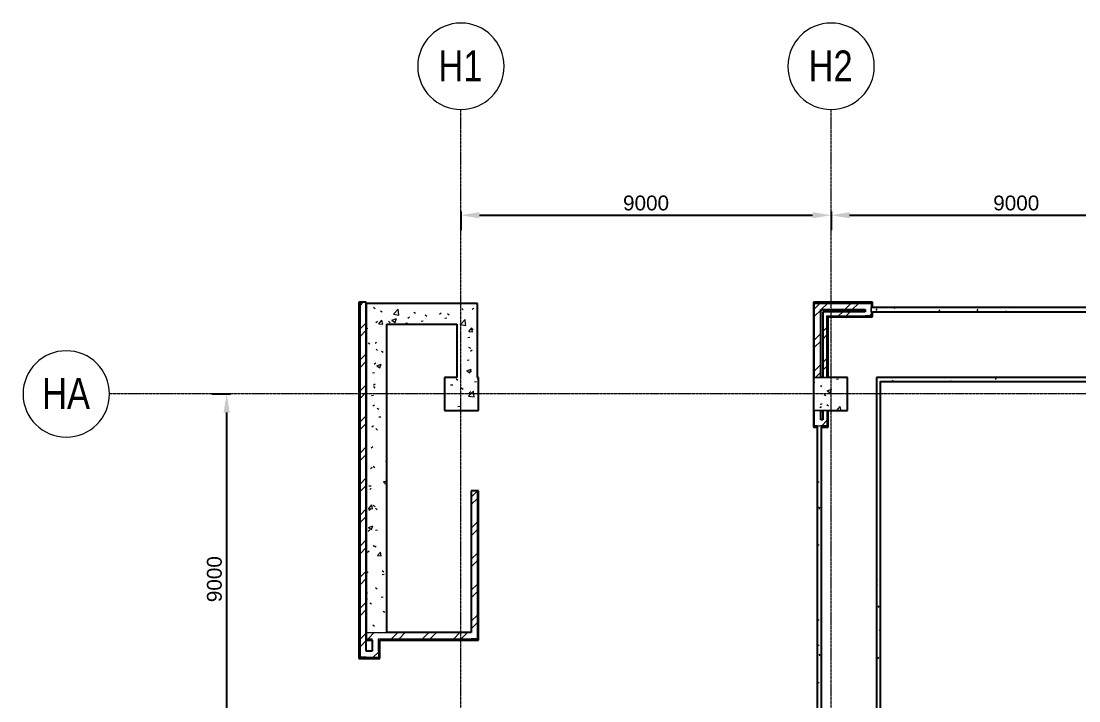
# Model space of a CAD drawing. Header units: inches. Extents: x -83664 to 20107, y -47222 to 19398.
# Drawn here: x -83664 to -57950, y 778 to 17296 of the extents above; entities that cross this region are included whole.
import ezdxf

# ---------------------------------------------------------------- set-up
doc = ezdxf.new("R2010")
doc.units = ezdxf.units.IN
doc.header["$MEASUREMENT"] = 0
doc.linetypes.add('Grid Line', pattern=[22.225, 12.7, -3.175, 3.175, -3.175])
for name, color, linetype, lineweight in [('A-ANNO-DIMS', 7, 'Continuous', 9), ('A-WALL', 7, 'Continuous', 9), ('A-WALL-PATT', 7, 'Continuous', 25), ('S-GRID', 7, 'Continuous', 9), ('S-GRID-IDEN', 7, 'Continuous', 9)]:
    doc.layers.add(name, color=color, linetype=linetype, lineweight=lineweight)
doc.styles.add('Arial_10', font='arial.ttf', dxfattribs={"width": 0.8, "height": 750})
doc.styles.add('Arial_12', font='arial.ttf', dxfattribs={"height": 360})
doc.dimstyles.new('Arc_Length_-_2_5mm_Arial_grey', dxfattribs={"dimscale": 304.8, "dimtxt": 367.293384, "dimasz": 1.476378, "dimexe": 1.181102, "dimexo": 0.738189, "dimgap": 0.369094, "dimtad": 1, "dimdec": 0, "dimzin": 0, "dimdsep": 46, "dimtxsty": 'Arial_12', "dimsah": 1, "dimcen": 0.09, "dimdle": 1.181102, "dimadec": 0, "dimazin": 0, "dimtfac": 1, "dimtdec": 4, "dimtix": 1, "dimtmove": 0, "dimatfit": 3, "dimfxl": 1, "dimtvp": 1, "dimtfill": 1, "dimtolj": 1, "dimtzin": 0, "dimarcsym": 2})
pattern_1 = [(50, (0, 0), (1093.1044, -95.634), [114.3, -1257.3]), (355, (0, 0), (-211.4575, 1146.341), [91.44, -1005.84]), (100.451, (91.1, -8), (881.656, 1050.7), [97.14, -1068.54]), (46.184, (0, 304.8), (1626.475, -252.257), [171.45, -1885.95]), (96.636, (135.5, 283.8), (1424.416, 1484.565), [145.71, -1602.811]), (351.184, (0, 304.8), (1424.43, 1484.551), [137.16, -1508.76]), (21, (152.4, 228.6), (909.6863, -613.591), [114.3, -1257.3]), (326, (152.4, 228.6), (370.812, 1105.129), [91.44, -1005.84]), (71.451, (228.2, 177.5), (1280.503, 491.528), [97.14, -1068.54]), (37.5, (0, 0), (18.5313, 507.3303), [50.292, -943.356, 50.292, -970.788, -1009.65]), (37.5, (0, 0), (18.5313, 507.3303), [-2014.728, 50.292, -959.358]), (7.5, (0, 0), (400.9178, 601.0836), [50.292, -531.876, 50.292, -920.496, -384.81]), (7.5, (0, 0), (400.9178, 601.0836), [-1552.956, 50.292, -334.518]), (327.5, (-339.85, 0), (813.5452, -34.3737), [50.292, -330.708, 50.292, -1138.428, -1577.34]), (327.5, (-339.85, 0), (813.5452, -34.3737), [-1569.72, 50.292, -1527.048]), (317.5, (-492.25, 0), (888.7755, 152.56), [50.292, -445.008, 50.292, -739.14, -1120.14]), (317.5, (-492.25, 0), (888.7755, 152.56), [-1284.732, 50.292, -1069.848])]
pattern_2 = [(45, (0, 0), (-377.1708, 377.1708), []), (45, (0, 571.5), (-377.1708, 377.1708), [])]
pattern_3 = [(0, (0, 0), (1219.2, 304.8), [50.292, -864.108, 50.292, -864.108, -4876.8]), (0, (0, 0), (1219.2, 304.8), [-1828.8, 50.292, -1778.508, 50.292, -864.108, -2133.6]), (0, (0, 0), (1219.2, 304.8), [-4572, 50.292, -559.308, 50.292, -1473.708]), (120, (457.2, 152.4), (-873.56454, 903.4582), [50.292, -864.108, 50.292, -864.108, -4876.8]), (120, (457.2, 152.4), (-873.56454, 903.4582), [-1828.8, 50.292, -1778.508, 50.292, -864.108, -2133.6]), (120, (457.2, 152.4), (-873.56454, 903.4582), [-4572, 50.292, -559.308, 50.292, -1473.708]), (240, (609.6, 762), (-345.63546, -1208.2582), [50.292, -864.108, 50.292, -864.108, -4876.8]), (240, (609.6, 762), (-345.63546, -1208.2582), [-1828.8, 50.292, -1778.508, 50.292, -864.108, -2133.6]), (240, (609.6, 762), (-345.63546, -1208.2582), [-4572, 50.292, -559.308, 50.292, -1473.708])]

# ---------------------------------------------------------------- blocks, each defined once
blk = doc.blocks.new('SMBZ_Hospital Arch Model_2026_01_29_rvt-1-FIRST FLOOR AC CONDITIONING LAYOUT - PART A')
at = {"layer": 'A-WALL-PATT', "lineweight": 9, "true_color": 0xbbbbbb}
h = blk.add_hatch(dxfattribs=at)
h.set_pattern_fill('FP_13', color=9, style=0, pattern_type=2)
h.set_pattern_definition(pattern_3)
h.paths.add_polyline_path([(76034, 100178), (76034, 108838), (76004, 108838), (76004, 100178)])
h = blk.add_hatch(dxfattribs=at)
h.set_pattern_fill('FP_12', color=9, style=0, pattern_type=2)
h.set_pattern_definition(pattern_2)
h.paths.add_polyline_path([(76034, 100208), (76184, 100208), (76184, 108838), (76034, 108838), (76034, 100320)])
h = blk.add_hatch(dxfattribs=at)
h.set_pattern_fill('FP_14', color=9, style=0, pattern_type=2)
h.set_pattern_definition(pattern_1)
h.paths.add_polyline_path([(76684, 100808), (76684, 108808), (76184, 108808), (76184, 100808), (76348, 100808)])
h = blk.add_hatch(dxfattribs=at)
h.set_pattern_fill('FP_14', color=9, style=0, pattern_type=2)
h.set_pattern_definition(pattern_1)
h.paths.add_polyline_path([(78384, 108308), (78884, 108308), (78884, 108808), (76684, 108808), (76684, 108308)])
h = blk.add_hatch(dxfattribs=at)
h.set_pattern_fill('FP_13', color=9, style=0, pattern_type=2)
h.set_pattern_definition(pattern_3)
h.paths.add_polyline_path([(87054, 107008), (87084, 107008), (87084, 108838), (87054, 108838), (87054, 107880)])
h = blk.add_hatch(dxfattribs=at)
h.set_pattern_fill('FP_13', color=9, style=0, pattern_type=2)
h.set_pattern_definition(pattern_3)
h.paths.add_polyline_path([(88459, 108808), (88459, 108838), (87084, 108838), (87084, 108808), (88309, 108808)])
h = blk.add_hatch(dxfattribs=at)
h.set_pattern_fill('FP_12', color=9, style=0, pattern_type=2)
h.set_pattern_definition(pattern_2)
h.paths.add_polyline_path([(87084, 107008), (87234, 107008), (87234, 108808), (87084, 108808), (87084, 107880)])
h = blk.add_hatch(dxfattribs=at)
h.set_pattern_fill('FP_12', color=9, style=0, pattern_type=2)
h.set_pattern_definition(pattern_2)
h.paths.add_polyline_path([(88309, 108658), (88309, 108808), (87234, 108808), (87234, 108658), (87820, 108658)])
h = blk.add_hatch(dxfattribs=at)
h.set_pattern_fill('FP_12', color=9, style=0, pattern_type=2)
h.set_pattern_definition(pattern_2)
h.paths.add_polyline_path([(88309, 108508), (88459, 108508), (88459, 108808), (88309, 108808), (88309, 108510)])
h = blk.add_hatch(dxfattribs=at)
h.set_pattern_fill('FP_12', color=9, style=0, pattern_type=2)
h.set_pattern_definition(pattern_2)
h.paths.add_polyline_path([(87820, 108508), (88309, 108508), (88309, 108608), (87284, 108608), (87284, 108508), (87384, 108508)])
h = blk.add_hatch(dxfattribs=at)
h.set_pattern_fill('FP_13', color=9, style=0, pattern_type=2)
h.set_pattern_definition(pattern_3)
h.paths.add_polyline_path([(88459, 108608), (95509, 108608), (95509, 108708), (88459, 108708)])
h = blk.add_hatch(dxfattribs=at)
h.set_pattern_fill('FP_14', color=9, style=0, pattern_type=2)
h.set_pattern_definition(pattern_1)
h.paths.add_polyline_path([(78884, 107008), (78884, 108308), (78384, 108308), (78384, 107008)])
h = blk.add_hatch(dxfattribs=at)
h.set_pattern_fill('FP_12', color=9, style=0, pattern_type=2)
h.set_pattern_definition(pattern_2)
h.paths.add_polyline_path([(87284, 107008), (87384, 107008), (87384, 108508), (87284, 108508), (87284, 107880)])
h = blk.add_hatch(dxfattribs=at)
h.set_pattern_fill('FP_13', color=9, style=0, pattern_type=2)
h.set_pattern_definition(pattern_3)
h.paths.add_polyline_path([(88459, 108483), (88459, 108508), (87384, 108508), (87384, 108483), (88309, 108483)])
h = blk.add_hatch(dxfattribs=at)
h.set_pattern_fill('FP_13', color=9, style=0, pattern_type=2)
h.set_pattern_definition(pattern_3)
h.paths.add_polyline_path([(87409, 107008), (87409, 108483), (87384, 108483), (87384, 107008)])
h = blk.add_hatch(dxfattribs=at)
h.set_pattern_fill('FP_14', color=9, style=0, pattern_type=2)
h.set_pattern_definition(pattern_1)
h.paths.add_polyline_path([(78084, 106208), (78914, 106208), (78914, 107008), (78084, 107008)])
h = blk.add_hatch(dxfattribs=at)
h.set_pattern_fill('FP_14', color=9, style=0, pattern_type=2)
h.set_pattern_definition(pattern_1)
h.paths.add_polyline_path([(87084, 106208), (87254, 106208), (87254, 107008), (87054, 107008), (87054, 106208)])
h = blk.add_hatch(dxfattribs=at)
h.set_pattern_fill('FP_14', color=9, style=0, pattern_type=2)
h.set_pattern_definition(pattern_1)
h.paths.add_polyline_path([(87284, 106208), (87884, 106208), (87884, 107008), (87254, 107008), (87254, 106208)])
h = blk.add_hatch(dxfattribs=at)
h.set_pattern_fill('FP_13', color=9, style=0, pattern_type=2)
h.set_pattern_definition(pattern_3)
h.paths.add_polyline_path([(88584, 96408), (88684, 96408), (88684, 107008), (88584, 107008), (88584, 96508)])
h = blk.add_hatch(dxfattribs=at)
h.set_pattern_fill('FP_13', color=9, style=0, pattern_type=2)
h.set_pattern_definition(pattern_3)
h.paths.add_polyline_path([(96054, 106908), (96059, 106908), (96059, 107008), (88684, 107008), (88684, 106908), (94940, 106908)])
h = blk.add_hatch(dxfattribs=at)
h.set_pattern_fill('FP_13', color=9, style=0, pattern_type=2)
h.set_pattern_definition(pattern_3)
h.paths.add_polyline_path([(87084, 105803), (87084, 106208), (87054, 106208), (87054, 105803)])
h = blk.add_hatch(dxfattribs=at)
h.set_pattern_fill('FP_12', color=9, style=0, pattern_type=2)
h.set_pattern_definition(pattern_2)
h.paths.add_polyline_path([(87234, 105833), (87234, 106208), (87084, 106208), (87084, 105833), (87148, 105833)])
h = blk.add_hatch(dxfattribs=at)
h.set_pattern_fill('FP_12', color=9, style=0, pattern_type=2)
h.set_pattern_definition(pattern_2)
h.paths.add_polyline_path([(87284, 105983), (87384, 105983), (87384, 106208), (87284, 106208), (87284, 105990)])
h = blk.add_hatch(dxfattribs=at)
h.set_pattern_fill('FP_12', color=9, style=0, pattern_type=2)
h.set_pattern_definition(pattern_2)
h.paths.add_polyline_path([(87384, 105833), (87384, 105983), (87234, 105983), (87234, 105833), (87248, 105833)])
h = blk.add_hatch(dxfattribs=at)
h.set_pattern_fill('FP_13', color=9, style=0, pattern_type=2)
h.set_pattern_definition(pattern_3)
h.paths.add_polyline_path([(87248, 98783), (87248, 105833), (87148, 105833), (87148, 98783)])
h = blk.add_hatch(dxfattribs=at)
h.set_pattern_fill('FP_12', color=9, style=0, pattern_type=2)
h.set_pattern_definition(pattern_2)
h.paths.add_polyline_path([(78884, 100658), (78884, 104258), (78734, 104258), (78734, 100658)])
h = blk.add_hatch(dxfattribs=at)
h.set_pattern_fill('FP_13', color=9, style=0, pattern_type=2)
h.set_pattern_definition(pattern_3)
h.paths.add_polyline_path([(78914, 100628), (78914, 104258), (78884, 104258), (78884, 100628)])
h = blk.add_hatch(dxfattribs=at)
h.set_pattern_fill('FP_12', color=9, style=0, pattern_type=2)
h.set_pattern_definition(pattern_2)
h.paths.add_polyline_path([(78734, 100658), (78734, 100808), (76184, 100808), (76184, 100658), (77535, 100658)])
h = blk.add_hatch(dxfattribs=at)
h.set_pattern_fill('FP_13', color=9, style=0, pattern_type=2)
h.set_pattern_definition(pattern_3)
h.paths.add_polyline_path([(76479, 100628), (78884, 100628), (78884, 100658), (76479, 100658)])
h.paths.add_polyline_path([(76184, 100628), (76329, 100628), (76329, 100658), (76184, 100658)])
h = blk.add_hatch(dxfattribs=at)
h.set_pattern_fill('FP_12', color=9, style=0, pattern_type=2)
h.set_pattern_definition(pattern_2)
h.paths.add_polyline_path([(76329, 100358), (76479, 100358), (76479, 100658), (76329, 100658), (76329, 100628)])
h = blk.add_hatch(dxfattribs=at)
h.set_pattern_fill('FP_13', color=9, style=0, pattern_type=2)
h.set_pattern_definition(pattern_3)
h.paths.add_polyline_path([(76509, 100208), (76509, 100628), (76479, 100628), (76479, 100208)])
h = blk.add_hatch(dxfattribs=at)
h.set_pattern_fill('FP_12', color=9, style=0, pattern_type=2)
h.set_pattern_definition(pattern_2)
h.paths.add_polyline_path([(76184, 100208), (76479, 100208), (76479, 100358), (76184, 100358), (76184, 100320)])
at = {"layer": 'A-WALL', "color": 9, "lineweight": 25, "true_color": 0xbbbbbb}
for p, q in [((76184, 108838), (76004, 108838)), ((76004, 108838), (76004, 100178)), ((76184, 100358), (76184, 108838)), ((76184, 108808), (76184, 100808)), ((76684, 108808), (76184, 108808)), ((78884, 108808), (76684, 108808)), ((78884, 108308), (78884, 108808)), ((87054, 108838), (87054, 107008)), ((87084, 108838), (87054, 108838)), ((87234, 108838), (87084, 108838)), ((88309, 108838), (87234, 108838)), ((88459, 108838), (88309, 108838)), ((88489, 108838), (88459, 108838)), ((88489, 108708), (88489, 108838)), ((87234, 107008), (87234, 108658)), ((87234, 108658), (88309, 108658)), ((88309, 108608), (87284, 108608)), ((87284, 108608), (87284, 108508)), ((88309, 108658), (88309, 108608)), ((95484, 108708), (88489, 108708)), ((88489, 108483), (88489, 108608)), ((88489, 108608), (95484, 108608)), ((76684, 100808), (76684, 108308)), ((76684, 108308), (78384, 108308)), ((78384, 108308), (78384, 107008)), ((78884, 107008), (78884, 108308)), ((87284, 108508), (87284, 108483)), ((87284, 108483), (87284, 107008)), ((87409, 108483), (88309, 108483)), ((87409, 107008), (87409, 108483)), ((88309, 108483), (88459, 108483)), ((88459, 108483), (88489, 108483)), ((78384, 107008), (78084, 107008)), ((78084, 107008), (78084, 106208)), ((78914, 107008), (78884, 107008)), ((78914, 106208), (78914, 107008)), ((87054, 107008), (87054, 106208)), ((87254, 107008), (87234, 107008)), ((87284, 107008), (87254, 107008)), ((87884, 107008), (87409, 107008)), ((87884, 106208), (87884, 107008)), ((88684, 107008), (88584, 107008)), ((88584, 107008), (88584, 98274)), ((96054, 107008), (88684, 107008)), ((88684, 98274), (88684, 106908)), ((88684, 106908), (96054, 106908)), ((78084, 106208), (78914, 106208)), ((87054, 106208), (87054, 105803)), ((87234, 105983), (87234, 106208)), ((87234, 106208), (87254, 106208)), ((87254, 106208), (87284, 106208)), ((87284, 106208), (87284, 105983)), ((87409, 106208), (87884, 106208)), ((87409, 105983), (87409, 106208)), ((87284, 105983), (87234, 105983)), ((87409, 105833), (87409, 105983)), ((87054, 105803), (87084, 105803)), ((87084, 105803), (87148, 105803)), ((87148, 105803), (87148, 98813)), ((87248, 105803), (87409, 105803)), ((87248, 98813), (87248, 105803)), ((87409, 105803), (87409, 105833)), ((78734, 104258), (78734, 100808)), ((78914, 104258), (78734, 104258)), ((78914, 100628), (78914, 104258)), ((76184, 100808), (76184, 100628)), ((78734, 100808), (76684, 100808)), ((76184, 100628), (76329, 100628)), ((76329, 100628), (76329, 100358)), ((76509, 100358), (76509, 100628)), ((76509, 100628), (78734, 100628)), ((78734, 100628), (78884, 100628)), ((78884, 100628), (78914, 100628)), ((76329, 100358), (76184, 100358)), ((76509, 100208), (76509, 100358)), ((76004, 100178), (76034, 100178)), ((76034, 100178), (76184, 100178)), ((76184, 100178), (76509, 100178)), ((76509, 100178), (76509, 100208))]:
    blk.add_line(p, q, dxfattribs=at)
at = {"layer": 'A-WALL', "color": 9, "true_color": 0xbbbbbb}
for p, q in [((76004, 108838), (76184, 108838)), ((76004, 108838), (76004, 100178)), ((76034, 108838), (76034, 100208)), ((76184, 100358), (76184, 108838)), ((76184, 108808), (76184, 100808)), ((76184, 108808), (76684, 108808)), ((78884, 108808), (76684, 108808)), ((78884, 108808), (78884, 108308)), ((87054, 108838), (87054, 107008)), ((87054, 108838), (87234, 108838)), ((87084, 107008), (87084, 108808)), ((87084, 108808), (87234, 108808)), ((88309, 108838), (87234, 108838)), ((87234, 108808), (88309, 108808)), ((88309, 108838), (88489, 108838)), ((88309, 108808), (88459, 108808)), ((88459, 108808), (88459, 108708)), ((88489, 108708), (88489, 108838)), ((87234, 107008), (87234, 108658)), ((87234, 108658), (88309, 108658)), ((88309, 108608), (87284, 108608)), ((87284, 108483), (87284, 108608)), ((88309, 108658), (88309, 108608)), ((88459, 108708), (88459, 108608)), ((88459, 108708), (88489, 108708)), ((88459, 108608), (88459, 108708)), ((88459, 108608), (88459, 108508)), ((88459, 108608), (88489, 108608)), ((95484, 108708), (88489, 108708)), ((88489, 108483), (88489, 108608)), ((88489, 108608), (95484, 108608)), ((76684, 100808), (76684, 108308)), ((76684, 108308), (78384, 108308)), ((78384, 108308), (78384, 107008)), ((78884, 107008), (78884, 108308)), ((87284, 108483), (87284, 107008)), ((87384, 108508), (88309, 108508)), ((87384, 108483), (87384, 108508)), ((87384, 107008), (87384, 108483)), ((87409, 108483), (88309, 108483)), ((87409, 107008), (87409, 108483)), ((88459, 108508), (88309, 108508)), ((88489, 108483), (88309, 108483)), ((78084, 106208), (78084, 107008)), ((78084, 107008), (78384, 107008)), ((78884, 107008), (78914, 107008)), ((78914, 107008), (78914, 106208)), ((87054, 107008), (87084, 107008)), ((87084, 107008), (87054, 107008)), ((87054, 107008), (87054, 106208)), ((87084, 107008), (87234, 107008)), ((87234, 107008), (87084, 107008)), ((87234, 107008), (87254, 107008)), ((87254, 107008), (87284, 107008)), ((87384, 107008), (87284, 107008)), ((87284, 107008), (87384, 107008)), ((87409, 107008), (87384, 107008)), ((87384, 107008), (87409, 107008)), ((87409, 107008), (87884, 107008)), ((87884, 107008), (87884, 106208)), ((88584, 107008), (88684, 107008)), ((88584, 107008), (88584, 98274)), ((96054, 107008), (88684, 107008)), ((88684, 98274), (88684, 106908)), ((88684, 106908), (96054, 106908)), ((78914, 106208), (78084, 106208)), ((87084, 106208), (87054, 106208)), ((87054, 106208), (87054, 105803)), ((87054, 106208), (87084, 106208)), ((87084, 105833), (87084, 106208)), ((87234, 106208), (87084, 106208)), ((87084, 106208), (87234, 106208)), ((87234, 105983), (87234, 106208)), ((87254, 106208), (87234, 106208)), ((87284, 106208), (87254, 106208)), ((87284, 106208), (87384, 106208)), ((87384, 106208), (87284, 106208)), ((87284, 106208), (87284, 105983)), ((87384, 106208), (87409, 106208)), ((87409, 106208), (87384, 106208)), ((87384, 106208), (87384, 105983)), ((87884, 106208), (87409, 106208)), ((87409, 105983), (87409, 106208)), ((87284, 105983), (87234, 105983)), ((87384, 105983), (87384, 105833)), ((87409, 105983), (87409, 105803)), ((87148, 105803), (87054, 105803)), ((87148, 105833), (87084, 105833)), ((87148, 105833), (87234, 105833)), ((87148, 105833), (87148, 105803)), ((87148, 105803), (87148, 98813)), ((87248, 105833), (87234, 105833)), ((87234, 105833), (87248, 105833)), ((87384, 105833), (87248, 105833)), ((87248, 105833), (87248, 105803)), ((87248, 105803), (87409, 105803)), ((87248, 98813), (87248, 105803)), ((78734, 104258), (78734, 100808)), ((78734, 104258), (78914, 104258)), ((78884, 100658), (78884, 104258)), ((78914, 100628), (78914, 104258)), ((76184, 100628), (76184, 100808)), ((76184, 100808), (76684, 100808)), ((78734, 100808), (76684, 100808)), ((76184, 100658), (76329, 100658)), ((76184, 100628), (76329, 100628)), ((76329, 100628), (76329, 100658)), ((76329, 100628), (76329, 100358)), ((76479, 100628), (76479, 100658)), ((76479, 100658), (78734, 100658)), ((76479, 100358), (76479, 100628)), ((76509, 100358), (76509, 100628)), ((76509, 100628), (78734, 100628)), ((78884, 100658), (78734, 100658)), ((78914, 100628), (78734, 100628)), ((76329, 100358), (76184, 100358)), ((76479, 100358), (76479, 100208)), ((76509, 100358), (76509, 100178)), ((76184, 100178), (76004, 100178)), ((76184, 100208), (76034, 100208)), ((76184, 100208), (76479, 100208)), ((76184, 100178), (76509, 100178))]:
    blk.add_line(p, q, dxfattribs=at)
blk = doc.blocks.new('Grid - Grid Head-AE7-24584-FIRST FLOOR AC CONDITIONING LAYOUT - PART A')
at = {"layer": 'S-GRID-IDEN', "color": 9, "true_color": 0xbbbbbb}
for start, end in [(360, 180), (180, 360)]:
    blk.add_arc((0, 0), 7, start, end, dxfattribs=at)
blk = doc.blocks.new('*D1085')
at = {"layer": 'A-ANNO-DIMS', "color": 0, "lineweight": -2, "transparency": 16777216}
for p, q in [((-72972, 12672), (-72972, 12219)), ((-63972, 12672), (-63972, 12219)), ((-72522, 12579), (-64422, 12579))]:
    blk.add_line(p, q, dxfattribs=at)
at = {"layer": 'A-ANNO-DIMS', "color": 0, "transparency": 16777216}
for points in [[(-72522, 12654), (-72522, 12504), (-72972, 12579)], [(-64422, 12654), (-64422, 12504), (-63972, 12579)]]:
    blk.add_solid(points, dxfattribs=at)
at = {"layer": 'Defpoints', "color": 0, "transparency": 16777216}
for p in [(-72972, 12897), (-63972, 12897), (-63972, 12579)]:
    blk.add_point(p, dxfattribs=at)
at = {"layer": 'A-ANNO-DIMS', "color": 0, "transparency": 16777216, "insert": (-68472, 12875), "char_height": 360, "width": 1329.04, "attachment_point": 5, "style": 'Arial_12', "bg_fill": 3, "box_fill_scale": 1.25, "bg_fill_color": 256, "bg_fill_true_color": 13158600, "bg_fill_transparency": 0}
blk.add_mtext('\\A1;9000', dxfattribs=at)
blk = doc.blocks.new('*D1086')
at = {"layer": 'A-ANNO-DIMS', "color": 0, "lineweight": -2, "transparency": 16777216}
for p, q in [((-63972, 12672), (-63972, 12219)), ((-54972, 12672), (-54972, 12219)), ((-63522, 12579), (-55422, 12579))]:
    blk.add_line(p, q, dxfattribs=at)
at = {"layer": 'A-ANNO-DIMS', "color": 0, "transparency": 16777216}
for points in [[(-63522, 12654), (-63522, 12504), (-63972, 12579)], [(-55422, 12654), (-55422, 12504), (-54972, 12579)]]:
    blk.add_solid(points, dxfattribs=at)
at = {"layer": 'Defpoints', "color": 0, "transparency": 16777216}
for p in [(-63972, 12897), (-54972, 12897), (-54972, 12579)]:
    blk.add_point(p, dxfattribs=at)
at = {"layer": 'A-ANNO-DIMS', "color": 0, "transparency": 16777216, "insert": (-59472, 12875), "char_height": 360, "width": 1329.04, "attachment_point": 5, "style": 'Arial_12', "bg_fill": 3, "box_fill_scale": 1.25, "bg_fill_color": 256, "bg_fill_true_color": 13158600, "bg_fill_transparency": 0}
blk.add_mtext('\\A1;9000', dxfattribs=at)
blk = doc.blocks.new('*D1094')
at = {"layer": 'A-ANNO-DIMS', "color": 0, "lineweight": -2, "transparency": 16777216}
for p, q in [((-78575, 8235), (-79028, 8235)), ((-78668, 7785), (-78668, -315)), ((-78575, -765), (-79028, -765))]:
    blk.add_line(p, q, dxfattribs=at)
at = {"layer": 'A-ANNO-DIMS', "color": 0, "transparency": 16777216}
for points in [[(-78743, 7785), (-78593, 7785), (-78668, 8235)], [(-78743, -315), (-78593, -315), (-78668, -765)]]:
    blk.add_solid(points, dxfattribs=at)
at = {"layer": 'Defpoints', "color": 0, "transparency": 16777216}
for p in [(-78350, 8235), (-78668, -765), (-78350, -765)]:
    blk.add_point(p, dxfattribs=at)
at = {"layer": 'A-ANNO-DIMS', "color": 0, "transparency": 16777216, "insert": (-78965, 3735), "char_height": 360, "width": 1329.04, "attachment_point": 5, "rotation": 90, "style": 'Arial_12', "bg_fill": 3, "box_fill_scale": 1.25, "bg_fill_color": 256, "bg_fill_true_color": 13158600, "bg_fill_transparency": 0}
blk.add_mtext('\\A1;9000', dxfattribs=at)

msp = doc.modelspace()

# ---------------------------------------------------------------- linework, layer by layer
at = {"layer": 'S-GRID', "color": 254, "linetype": 'Grid Line', "true_color": 0xdcdcdc}
for p, q in [((-72972.3, -44103.7), (-72972.3, 15149.1)), ((-63972.3, -44103.7), (-63972.3, 15149.1)), ((20106.7, 8235.5), (-81517, 8235.5))]:
    msp.add_line(p, q, dxfattribs=at)

# ---------------------------------------------------------------- block references
at = {"lineweight": 5}
msp.add_blockref('SMBZ_Hospital Arch Model_2026_01_29_rvt-1-FIRST FLOOR AC CONDITIONING LAYOUT - PART A', (-151456.7, -98372.2), dxfattribs=at)
at = {"layer": 'S-GRID-IDEN', "color": 9, "true_color": 0xbbbbbb, "xscale": 149.9999999999999, "yscale": 149.9999999999999, "zscale": 149.9999999999999}
for p in [(-72972.3, 16199.1), (-63972.3, 16199.1)]:
    msp.add_blockref('Grid - Grid Head-AE7-24584-FIRST FLOOR AC CONDITIONING LAYOUT - PART A', p, dxfattribs=at)
at = {"layer": 'S-GRID-IDEN', "color": 9, "true_color": 0xbbbbbb, "xscale": 149.9999999999999, "yscale": 149.9999999999999, "zscale": 149.9999999999999, "rotation": 90}
msp.add_blockref('Grid - Grid Head-AE7-24584-FIRST FLOOR AC CONDITIONING LAYOUT - PART A', (-82567, 8235.5), dxfattribs=at)

# ---------------------------------------------------------------- texts
at = {"layer": 'S-GRID-IDEN', "color": 9, "true_color": 0xbbbbbb, "char_height": 750, "attachment_point": 1, "style": 'Arial_10'}
for s, insert, width in [('H1', (-73520.3, 16583), 1317.974), ('H2', (-64520.3, 16583), 1317.974), ('HA', (-83154.7, 8623), 1423.797)]:
    msp.add_mtext(s, dxfattribs=dict(at, insert=insert, width=width))

# ---------------------------------------------------------------- next in the draw order: dimensions: what is measured, and where the dimension line sits
at = {"layer": 'A-ANNO-DIMS', "color": 8, "true_color": 0x808080}
dim = msp.add_linear_dim(base=(-63972.3, 12578.8), p1=(-72972.3, 12897), p2=(-63972.3, 12897), dimstyle='Arc_Length_-_2_5mm_Arial_grey', override={"dimpost": '<>', "dimfxl": 9000.000001}, dxfattribs=at)
dim.commit()
dim.dimension.update_dxf_attribs({"geometry": '*D1085', "text_midpoint": (-68472.3, 12875.1)})
dim = msp.add_linear_dim(base=(-78668.4, -764.5), p1=(-78350.2, 8235.5), p2=(-78350.2, -764.5), angle=90, dimstyle='Arc_Length_-_2_5mm_Arial_grey', override={"dimpost": '<>', "dimfxl": 9000.000001}, dxfattribs=at)
dim.commit()
dim.dimension.update_dxf_attribs({"geometry": '*D1094', "text_midpoint": (-78964.7, 3735.5)})

# ---------------------------------------------------------------- next in the draw order: dimensions: what is measured, and where the dimension line sits
dim = msp.add_linear_dim(base=(-54972.3, 12578.8), p1=(-63972.3, 12897), p2=(-54972.3, 12897), dimstyle='Arc_Length_-_2_5mm_Arial_grey', override={"dimpost": '<>', "dimfxl": 9000}, dxfattribs=at)
dim.commit()
dim.dimension.update_dxf_attribs({"geometry": '*D1086', "text_midpoint": (-59472.3, 12875.1)})

doc.saveas('drawing.dxf')
